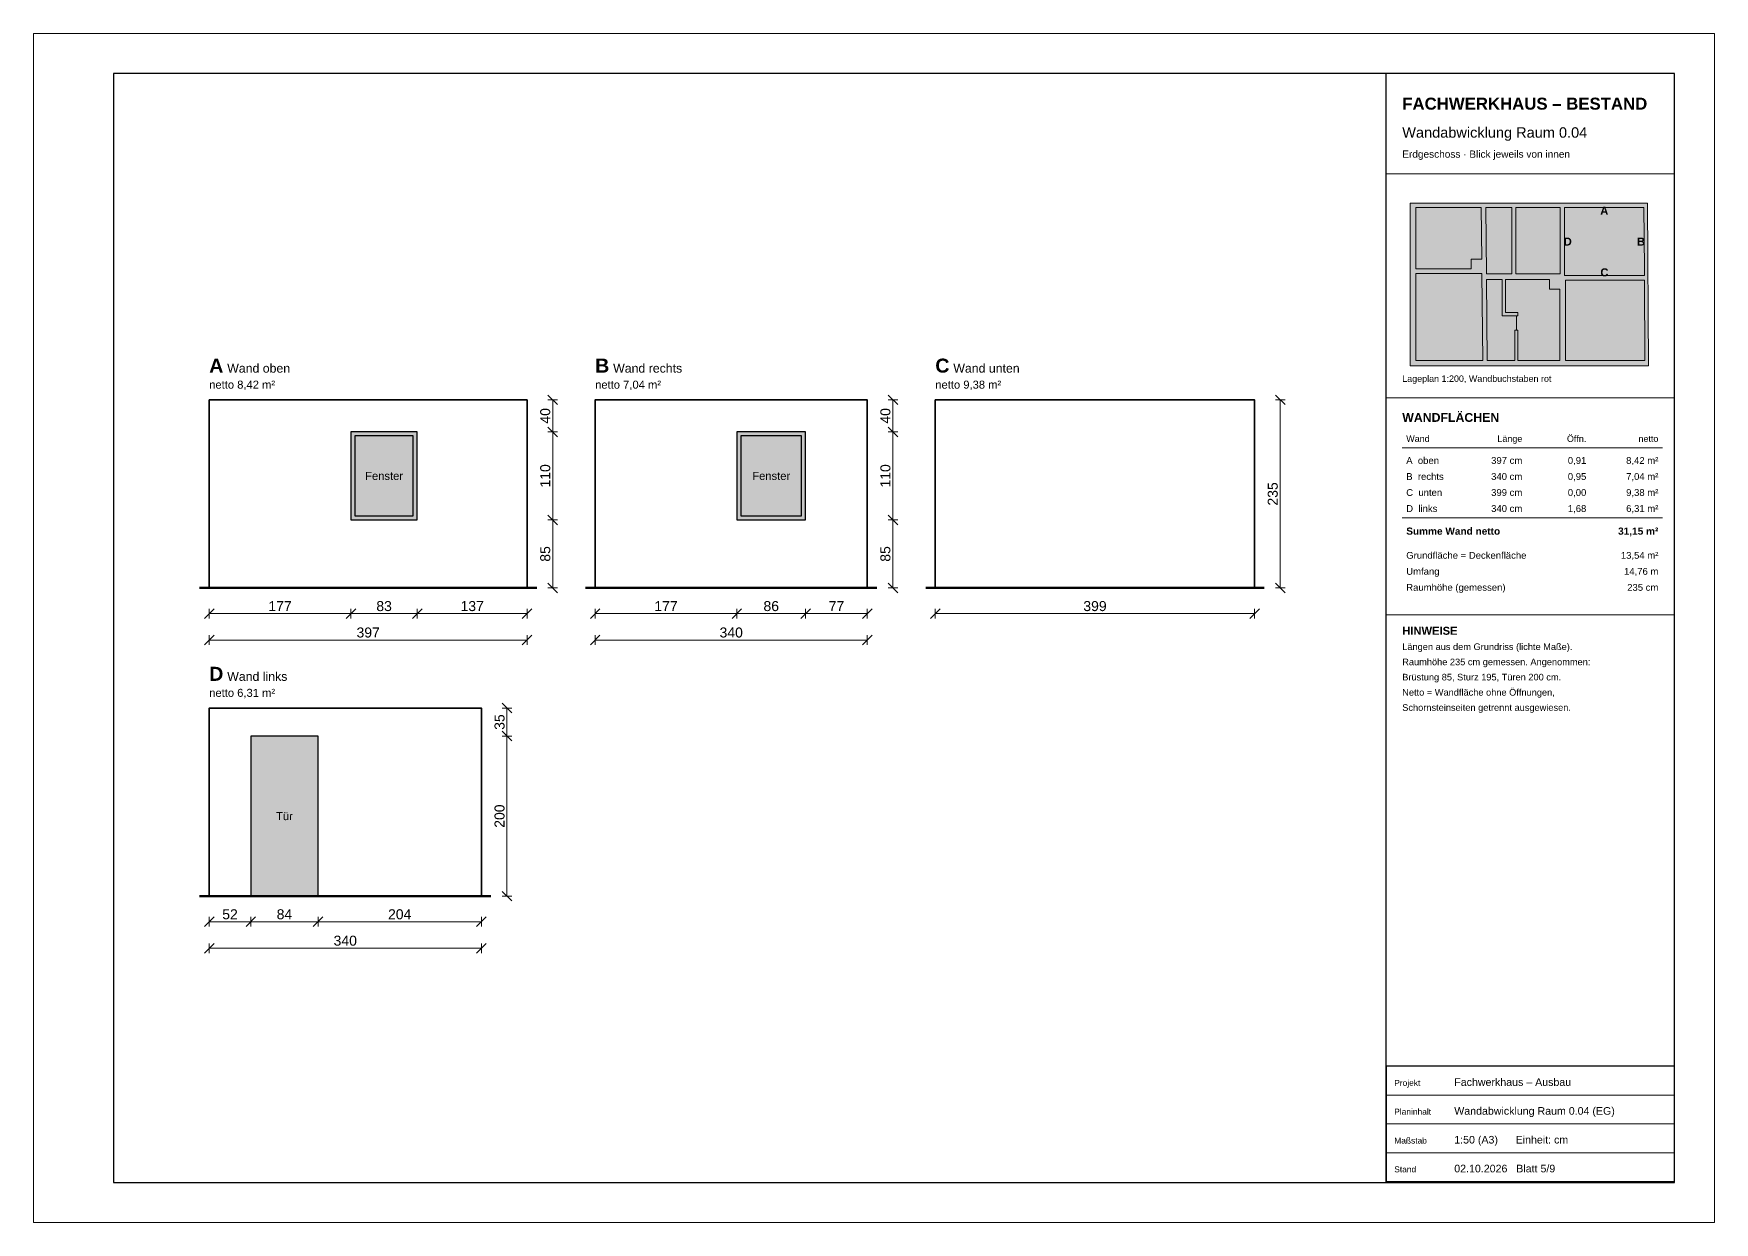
# Model space of a CAD drawing. Header units: centimetres. Extents: x 0 to 18200, y 0 to 1485.
# Drawn here: x 6900 to 9000, y 0 to 1485 of the extents above; entities that cross this region are included whole.
import ezdxf
from ezdxf.enums import TextEntityAlignment as Align

# ---------------------------------------------------------------- set-up
doc = ezdxf.new("R2010")
doc.units = ezdxf.units.CM
for name, color, linetype, lineweight in [('ABW_BODEN', 7, 'Continuous', 50), ('ABW_OEFFNUNG', 7, 'Continuous', 25), ('ABW_TEXT', 7, 'Continuous', 18), ('ABW_WAND', 7, 'Continuous', 35), ('BEMASSUNG', 7, 'Continuous', 18), ('FENSTER', 7, 'Continuous', 25), ('PLANKOPF', 7, 'Continuous', 25), ('PLANKOPF_DUENN', 7, 'Continuous', 13), ('WAND_FUELLUNG', 8, 'Continuous', 0)]:
    doc.layers.add(name, color=color, linetype=linetype, lineweight=lineweight)
doc.styles.add('PLAN', font='arial.ttf')
doc.styles.add('PLAN_FETT', font='arialbd.ttf')
doc.dimstyles.new('BESTAND_1_50', dxfattribs={"dimscale": 5, "dimtxt": 2.5, "dimasz": 1.5, "dimexe": 1.2, "dimexo": 0, "dimgap": 0.6, "dimtad": 1, "dimdec": 0, "dimtxsty": 'PLAN', "dimtsz": 1.2, "dimcen": 2.5, "dimclrd": 7, "dimclre": 7, "dimclrt": 7, "dimazin": 3, "dimtfac": 1, "dimtmove": 2, "dimatfit": 3, "dimlwd": 18, "dimlwe": 13})

msp = doc.modelspace()

# ---------------------------------------------------------------- hatches: boundary and pattern name
at = {"layer": 'ABW_OEFFNUNG', "true_color": 0xffffff}
h = msp.add_hatch(color=7, dxfattribs=at)
h.dxf.hatch_style = 1
h.paths.add_polyline_path([(7379.4, 877.5), (7379.4, 987.5), (7296.4, 987.5), (7296.4, 877.5)])
h = msp.add_hatch(color=7, dxfattribs=at)
h.dxf.hatch_style = 1
h.paths.add_polyline_path([(7864.6, 877.5), (7864.6, 987.5), (7778.6, 987.5), (7778.6, 877.5)])
h = msp.add_hatch(color=7, dxfattribs=at)
h.dxf.hatch_style = 1
h.paths.add_polyline_path([(7255.4, 407.5), (7255.4, 607.5), (7171.4, 607.5), (7171.4, 407.5)])
at = {"layer": 'WAND_FUELLUNG', "true_color": 0xa0a0a0}
h = msp.add_hatch(color=7, dxfattribs=at)
h.dxf.hatch_style = 1
h.paths.add_polyline_path([(8620, 1070), (8917.8, 1070), (8916.5, 1273.2), (8620, 1273.2)])
at = {"layer": 'WAND_FUELLUNG', "true_color": 0xffffff}
h = msp.add_hatch(color=7, dxfattribs=at)
h.dxf.hatch_style = 1
h.paths.add_polyline_path([(8696, 1203.2), (8696, 1191), (8626.8, 1191), (8626.8, 1267.8), (8708.8, 1267.8), (8709.4, 1203.2)])
h = msp.add_hatch(color=7, dxfattribs=at)
h.dxf.hatch_style = 1
h.paths.add_polyline_path([(8715.1, 1184.8), (8714.3, 1267.8), (8747, 1267.8), (8747, 1184.8)])
h = msp.add_hatch(color=7, dxfattribs=at)
h.dxf.hatch_style = 1
h.paths.add_polyline_path([(8752, 1184.8), (8752, 1267.8), (8807.2, 1267.8), (8807.2, 1184.8)])
at = {"layer": 'WAND_FUELLUNG', "true_color": 0xf0c8be}
h = msp.add_hatch(color=7, dxfattribs=at)
h.dxf.hatch_style = 1
h.paths.add_polyline_path([(8912.5, 1191.9), (8912.5, 1182.8), (8814, 1182.8), (8812.8, 1182.8), (8812.8, 1267.8), (8912, 1267.8)])
at = {"layer": 'WAND_FUELLUNG', "true_color": 0xffffff}
h = msp.add_hatch(color=7, dxfattribs=at)
h.dxf.hatch_style = 1
h.paths.add_polyline_path([(8709.6, 1185.5), (8710.7, 1076.8), (8626.8, 1076.8), (8626.8, 1185.5)])
h = msp.add_hatch(color=7, dxfattribs=at)
h.dxf.hatch_style = 1
h.paths.add_polyline_path([(8750.8, 1114.5), (8750.8, 1076.8), (8716.2, 1076.8), (8715.2, 1178), (8735, 1178), (8735, 1136.8), (8735, 1132.5), (8739.2, 1132.5), (8752.6, 1132.5), (8752.6, 1114.5)])
h = msp.add_hatch(color=7, dxfattribs=at)
h.dxf.hatch_style = 1
h.paths.add_polyline_path([(8754.5, 1114.5), (8752.6, 1114.5), (8752.6, 1132.5), (8754.5, 1132.5), (8754.5, 1136.8), (8739.2, 1136.8), (8739.2, 1178), (8752.6, 1178), (8793.8, 1178), (8793.8, 1165.8), (8807, 1165.8), (8807, 1076.8), (8754.5, 1076.8)])
h = msp.add_hatch(color=7, dxfattribs=at)
h.dxf.hatch_style = 1
h.paths.add_polyline_path([(8913.2, 1076.8), (8814, 1076.8), (8814, 1177.2), (8912.6, 1177.2)])

# ---------------------------------------------------------------- linework, layer by layer
at = {"layer": 'ABW_BODEN'}
for p, q in [((7107.4, 792.5), (7528.6, 792.5)), ((7589.6, 792.5), (7953.6, 792.5)), ((8014.6, 792.5), (8437.6, 792.5)), ((7107.4, 407.5), (7471.4, 407.5))]:
    msp.add_line(p, q, dxfattribs=at)
at = {"layer": 'ABW_OEFFNUNG'}
for points in [[(7379.4, 877.5), (7379.4, 987.5), (7296.4, 987.5), (7296.4, 877.5)], [(7864.6, 877.5), (7864.6, 987.5), (7778.6, 987.5), (7778.6, 877.5)], [(7255.4, 407.5), (7255.4, 607.5), (7171.4, 607.5), (7171.4, 407.5)]]:
    msp.add_lwpolyline(points, close=True, dxfattribs=at)
at = {"layer": 'ABW_WAND'}
for points in [[(7516.6, 792.5), (7516.6, 1027.5), (7119.4, 1027.5), (7119.4, 792.5)], [(7941.6, 792.5), (7941.6, 1027.5), (7601.6, 1027.5), (7601.6, 792.5)], [(8425.6, 792.5), (8425.6, 1027.5), (8026.6, 1027.5), (8026.6, 792.5)], [(7459.4, 407.5), (7459.4, 642.5), (7119.4, 642.5), (7119.4, 407.5)]]:
    msp.add_lwpolyline(points, close=True, dxfattribs=at)
at = {"layer": 'FENSTER'}
for points in [[(7374.4, 882.5), (7374.4, 982.5), (7301.4, 982.5), (7301.4, 882.5)], [(7859.6, 882.5), (7859.6, 982.5), (7783.6, 982.5), (7783.6, 882.5)]]:
    msp.add_lwpolyline(points, close=True, dxfattribs=at)
at = {"layer": 'PLANKOPF'}
msp.add_line((8590, 50), (8590, 1435), dxfattribs=at)
for points in [[(7000, 50), (8950, 50), (8950, 1435), (7000, 1435)], [(8590, 50), (8950, 50), (8950, 195), (8590, 195)]]:
    msp.add_lwpolyline(points, close=True, dxfattribs=at)
at = {"layer": 'PLANKOPF_DUENN'}
for p, q in [((8590, 1310), (8950, 1310)), ((8590, 1030), (8950, 1030)), ((8610, 967.5), (8935, 967.5)), ((8610, 880), (8935, 880)), ((8590, 759), (8950, 759)), ((8590, 159), (8950, 159)), ((8590, 123), (8950, 123)), ((8590, 87), (8950, 87)), ((8590, 51), (8950, 51))]:
    msp.add_line(p, q, dxfattribs=at)
for points in [[(6900, 0), (9000, 0), (9000, 1485), (6900, 1485)], [(8620, 1070), (8917.8, 1070), (8916.5, 1273.2), (8620, 1273.2)], [(8696, 1203.2), (8696, 1191), (8626.8, 1191), (8626.8, 1267.8), (8708.8, 1267.8), (8709.4, 1203.2)], [(8715.1, 1184.8), (8714.3, 1267.8), (8747, 1267.8), (8747, 1184.8)], [(8752, 1184.8), (8752, 1267.8), (8807.2, 1267.8), (8807.2, 1184.8)], [(8912.5, 1191.9), (8912.5, 1182.8), (8814, 1182.8), (8812.8, 1182.8), (8812.8, 1267.8), (8912, 1267.8)], [(8709.6, 1185.5), (8710.7, 1076.8), (8626.8, 1076.8), (8626.8, 1185.5)], [(8750.8, 1114.5), (8750.8, 1076.8), (8716.2, 1076.8), (8715.2, 1178), (8735, 1178), (8735, 1136.8), (8735, 1132.5), (8739.2, 1132.5), (8752.6, 1132.5), (8752.6, 1114.5)], [(8754.5, 1114.5), (8752.6, 1114.5), (8752.6, 1132.5), (8754.5, 1132.5), (8754.5, 1136.8), (8739.2, 1136.8), (8739.2, 1178), (8752.6, 1178), (8793.8, 1178), (8793.8, 1165.8), (8807, 1165.8), (8807, 1076.8), (8754.5, 1076.8)], [(8913.2, 1076.8), (8814, 1076.8), (8814, 1177.2), (8912.6, 1177.2)]]:
    msp.add_lwpolyline(points, close=True, dxfattribs=at)

# ---------------------------------------------------------------- texts
at = {"layer": 'ABW_TEXT'}
for s, height, style, p in [('A', 17.5, 'PLAN_FETT', (7119.4, 1061.5)), ('Wand oben', 11, 'PLAN', (7141.9, 1061.5)), ('B', 17.5, 'PLAN_FETT', (7601.6, 1061.5)), ('Wand rechts', 11, 'PLAN', (7624.1, 1061.5)), ('C', 17.5, 'PLAN_FETT', (8026.6, 1061.5)), ('Wand unten', 11, 'PLAN', (8049.1, 1061.5)), ('netto 8,42 m²', 10, 'PLAN', (7119.4, 1041.5)), ('netto 7,04 m²', 10, 'PLAN', (7601.6, 1041.5)), ('netto 9,38 m²', 10, 'PLAN', (8026.6, 1041.5)), ('D', 17.5, 'PLAN_FETT', (7119.4, 676.5)), ('Wand links', 11, 'PLAN', (7141.9, 676.5)), ('netto 6,31 m²', 10, 'PLAN', (7119.4, 656.5))]:
    msp.add_text(s, height=height, dxfattribs=dict(at, style=style)).set_placement(p)
at = {"layer": 'ABW_TEXT', "style": 'PLAN'}
for s, p in [('Fenster', (7337.9, 932.5)), ('Fenster', (7821.6, 932.5)), ('Tür', (7213.4, 507.5))]:
    msp.add_text(s, height=10, dxfattribs=at).set_placement(p, align=Align.MIDDLE_CENTER)
at = {"layer": 'PLANKOPF'}
for s, height, style, p in [('FACHWERKHAUS – BESTAND', 15, 'PLAN_FETT', (8610, 1390)), ('Wandabwicklung Raum 0.04', 13, 'PLAN', (8610, 1355)), ('Erdgeschoss · Blick jeweils von innen', 9, 'PLAN', (8610, 1330)), ('Lageplan 1:200, Wandbuchstaben rot', 8, 'PLAN', (8610, 1050)), ('WANDFLÄCHEN', 11, 'PLAN_FETT', (8610, 1000)), ('Wand', 8, 'PLAN', (8615, 975)), ('A  oben', 8.5, 'PLAN', (8615, 947.5)), ('B  rechts', 8.5, 'PLAN', (8615, 927.5)), ('C  unten', 8.5, 'PLAN', (8615, 907.5)), ('D  links', 8.5, 'PLAN', (8615, 887.5)), ('Summe Wand netto', 9, 'PLAN_FETT', (8615, 859)), ('Grundfläche = Deckenfläche', 8.5, 'PLAN', (8615, 829)), ('Umfang', 8.5, 'PLAN', (8615, 809)), ('Raumhöhe (gemessen)', 8.5, 'PLAN', (8615, 789)), ('HINWEISE', 10, 'PLAN_FETT', (8610, 734)), ('Längen aus dem Grundriss (lichte Maße).', 8.25, 'PLAN', (8610, 715)), ('Raumhöhe 235 cm gemessen. Angenommen:', 8.25, 'PLAN', (8610, 696)), ('Brüstung 85, Sturz 195, Türen 200 cm.', 8.25, 'PLAN', (8610, 677)), ('Netto = Wandfläche ohne Öffnungen,', 8.25, 'PLAN', (8610, 658)), ('Schornsteinseiten getrennt ausgewiesen.', 8.25, 'PLAN', (8610, 639)), ('Projekt', 7.5, 'PLAN', (8600, 170.5)), ('Fachwerkhaus – Ausbau', 9.5, 'PLAN', (8675, 170.5)), ('Planinhalt', 7.5, 'PLAN', (8600, 134.5)), ('Wandabwicklung Raum 0.04 (EG)', 9.5, 'PLAN', (8675, 134.5)), ('Maßstab', 7.5, 'PLAN', (8600, 98.5)), ('1:50 (A3)      Einheit: cm', 9.5, 'PLAN', (8675, 98.5)), ('Stand', 7.5, 'PLAN', (8600, 62.5)), ('02.10.2026   Blatt 5/9', 9.5, 'PLAN', (8675, 62.5))]:
    msp.add_text(s, height=height, dxfattribs=dict(at, style=style)).set_placement(p)
at = {"layer": 'PLANKOPF', "true_color": 0xc81e1e, "style": 'PLAN_FETT'}
for s, p in [('A', (8862.4, 1263.8)), ('D', (8816.8, 1225.2)), ('B', (8908.3, 1225.2)), ('C', (8862.6, 1186.8))]:
    msp.add_text(s, height=10, dxfattribs=at).set_placement(p, align=Align.MIDDLE_CENTER)
at = {"layer": 'PLANKOPF'}
for s, height, style, p in [('Länge', 8, 'PLAN', (8760, 975)), ('Öffn.', 8, 'PLAN', (8840, 975)), ('netto', 8, 'PLAN', (8930, 975)), ('397 cm', 8.5, 'PLAN', (8760, 947.5)), ('0,91', 8.5, 'PLAN', (8840, 947.5)), ('8,42 m²', 8.5, 'PLAN', (8930, 947.5)), ('340 cm', 8.5, 'PLAN', (8760, 927.5)), ('0,95', 8.5, 'PLAN', (8840, 927.5)), ('7,04 m²', 8.5, 'PLAN', (8930, 927.5)), ('399 cm', 8.5, 'PLAN', (8760, 907.5)), ('0,00', 8.5, 'PLAN', (8840, 907.5)), ('9,38 m²', 8.5, 'PLAN', (8930, 907.5)), ('340 cm', 8.5, 'PLAN', (8760, 887.5)), ('1,68', 8.5, 'PLAN', (8840, 887.5)), ('6,31 m²', 8.5, 'PLAN', (8930, 887.5)), ('31,15 m²', 9, 'PLAN_FETT', (8930, 859)), ('13,54 m²', 8.5, 'PLAN', (8930, 829)), ('14,76 m', 8.5, 'PLAN', (8930, 809)), ('235 cm', 8.5, 'PLAN', (8930, 789))]:
    msp.add_text(s, height=height, dxfattribs=dict(at, style=style)).set_placement(p, align=Align.RIGHT)

# ---------------------------------------------------------------- dimensions: what is measured, and where the dimension line sits
at = {"layer": 'BEMASSUNG'}
for base, p1, p2, location in [((7548.6, 987.5), (7554.6, 987.5), (7554.6, 1027.5), (7539.3, 1007.5)), ((7973.6, 987.5), (7979.6, 987.5), (7979.6, 1027.5), (7964.3, 1007.5)), ((8457.6, 792.5), (8463.6, 792.5), (8463.6, 1027.5), (8448.3, 910)), ((7548.6, 877.5), (7554.6, 877.5), (7554.6, 987.5), (7539.3, 932.5)), ((7973.6, 877.5), (7979.6, 877.5), (7979.6, 987.5), (7964.3, 932.5)), ((7548.6, 792.5), (7554.6, 792.5), (7554.6, 877.5), (7539.3, 835)), ((7973.6, 792.5), (7979.6, 792.5), (7979.6, 877.5), (7964.3, 835)), ((7491.4, 607.5), (7497.4, 607.5), (7497.4, 642.5), (7482.2, 625)), ((7491.4, 407.5), (7497.4, 407.5), (7497.4, 607.5), (7482.2, 507.5))]:
    msp.add_linear_dim(base=base, p1=p1, p2=p2, angle=90, location=location, dimstyle='BESTAND_1_50', override={"dimtmove": 2}, dxfattribs=at).render()
for base, p1, p2, location in [((7119.4, 760.5), (7119.4, 754.5), (7296.4, 754.5), (7207.9, 769.8)), ((7296.4, 760.5), (7296.4, 754.5), (7379.4, 754.5), (7337.9, 769.8)), ((7379.4, 760.5), (7379.4, 754.5), (7516.6, 754.5), (7448, 769.8)), ((7601.6, 760.5), (7601.6, 754.5), (7778.6, 754.5), (7690.1, 769.8)), ((7778.6, 760.5), (7778.6, 754.5), (7864.6, 754.5), (7821.6, 769.8)), ((7864.6, 760.5), (7864.6, 754.5), (7941.6, 754.5), (7903.1, 769.8)), ((8026.6, 760.5), (8026.6, 754.5), (8425.6, 754.5), (8226.1, 769.8)), ((7119.4, 727.5), (7119.4, 721.5), (7516.6, 721.5), (7318, 736.8)), ((7601.6, 727.5), (7601.6, 721.5), (7941.6, 721.5), (7771.6, 736.8)), ((7119.4, 375.5), (7119.4, 369.5), (7171.4, 369.5), (7145.4, 384.8)), ((7171.4, 375.5), (7171.4, 369.5), (7255.4, 369.5), (7213.4, 384.8)), ((7255.4, 375.5), (7255.4, 369.5), (7459.4, 369.5), (7357.4, 384.8)), ((7119.4, 342.5), (7119.4, 336.5), (7459.4, 336.5), (7289.4, 351.8))]:
    msp.add_linear_dim(base=base, p1=p1, p2=p2, location=location, dimstyle='BESTAND_1_50', override={"dimtmove": 2}, dxfattribs=at).render()

doc.saveas('drawing.dxf')
